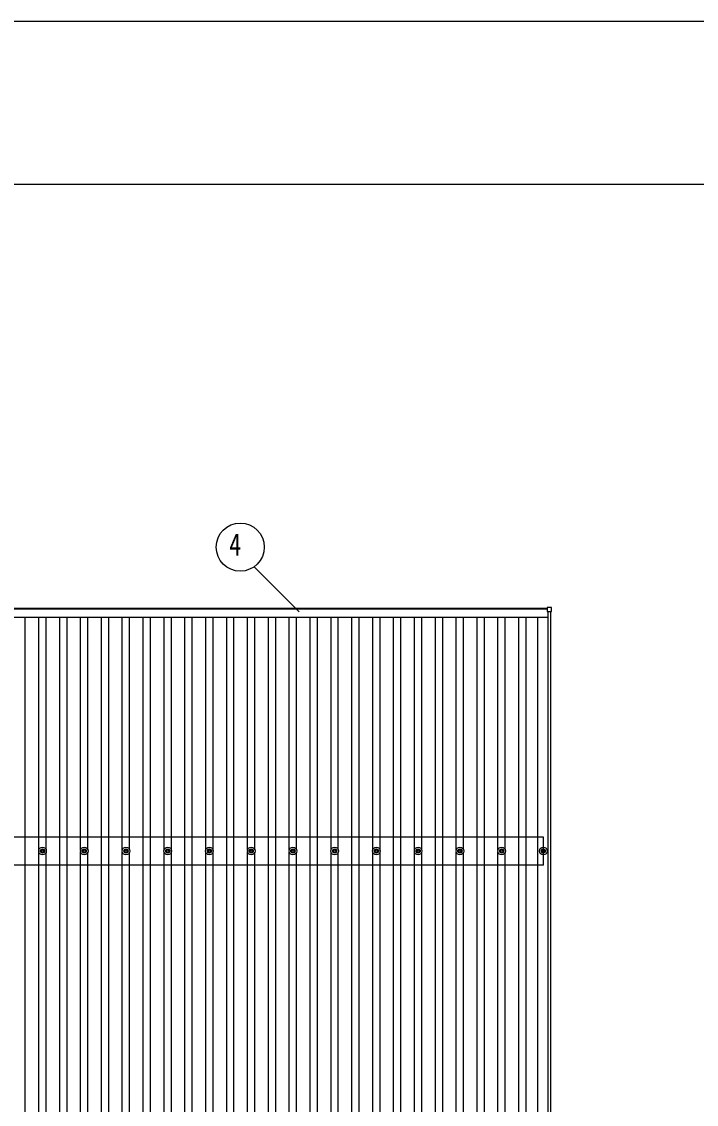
# Model space of a CAD drawing. Units: millimetres, scale not verified. Extents: x -16820 to 16820, y -11880 to 11880.
# Drawn here: x -10002 to -6769, y 6696 to 11880 of the extents above; entities that cross this region are included whole.
import ezdxf
from ezdxf.enums import TextEntityAlignment as Align

# ---------------------------------------------------------------- set-up
doc = ezdxf.new("R2010")
doc.units = ezdxf.units.MM
doc.header["$LTSCALE"] = 50
for name, color, linetype in [('0-4_YKK_13', 4, 'Continuous'), ('0-5_YKK_A1', 4, 'Continuous'), ('0-6_YKK_D', 6, 'Continuous'), ('0-7_YKK_ZWAK', 7, 'Continuous')]:
    doc.layers.add(name, color=color, linetype=linetype)
doc.styles.add('ＭＳ ゴシック', font='')
doc.styles.get('ＭＳ ゴシック').set_extended_font_data('MS Gothic')

msp = doc.modelspace()

# ---------------------------------------------------------------- linework, layer by layer
at = {"layer": '0-4_YKK_13'}
for p, q in [((-7483.62, 9074.2), (-7483.62, 9056.2)), ((-7464.62, 9075.2), (-7482.62, 9075.2)), ((-7463.62, 9056.2), (-7463.62, 9074.2)), ((-7482.62, 9055.2), (-7464.62, 9055.2)), ((-9911.92, 7910.47), (-9907.5, 7910.47)), ((-9911.92, 7906.97), (-9907.5, 7906.97)), ((-9903.67, 7918.72), (-9903.67, 7914.3)), ((-9903.67, 7903.14), (-9903.67, 7898.72)), ((-9900.17, 7918.72), (-9900.17, 7914.3)), ((-9900.17, 7903.14), (-9900.17, 7898.72)), ((-9896.34, 7910.47), (-9891.92, 7910.47)), ((-9896.34, 7906.97), (-9891.92, 7906.97)), ((-9711.92, 7910.47), (-9707.5, 7910.47)), ((-9711.92, 7906.97), (-9707.5, 7906.97)), ((-9703.67, 7918.72), (-9703.67, 7914.3)), ((-9703.67, 7903.14), (-9703.67, 7898.72)), ((-9700.17, 7918.72), (-9700.17, 7914.3)), ((-9700.17, 7903.14), (-9700.17, 7898.72)), ((-9696.34, 7910.47), (-9691.92, 7910.47)), ((-9696.34, 7906.97), (-9691.92, 7906.97)), ((-9511.92, 7910.47), (-9507.5, 7910.47)), ((-9511.92, 7906.97), (-9507.5, 7906.97)), ((-9503.67, 7918.72), (-9503.67, 7914.3)), ((-9503.67, 7903.14), (-9503.67, 7898.72)), ((-9500.17, 7918.72), (-9500.17, 7914.3)), ((-9500.17, 7903.14), (-9500.17, 7898.72)), ((-9496.34, 7910.47), (-9491.92, 7910.47)), ((-9496.34, 7906.97), (-9491.92, 7906.97)), ((-9311.92, 7910.47), (-9307.5, 7910.47)), ((-9311.92, 7906.97), (-9307.5, 7906.97)), ((-9303.67, 7918.72), (-9303.67, 7914.3)), ((-9303.67, 7903.14), (-9303.67, 7898.72)), ((-9300.17, 7918.72), (-9300.17, 7914.3)), ((-9300.17, 7903.14), (-9300.17, 7898.72)), ((-9296.34, 7910.47), (-9291.92, 7910.47)), ((-9296.34, 7906.97), (-9291.92, 7906.97)), ((-9111.92, 7910.47), (-9107.5, 7910.47)), ((-9111.92, 7906.97), (-9107.5, 7906.97)), ((-9103.67, 7918.72), (-9103.67, 7914.3)), ((-9103.67, 7903.14), (-9103.67, 7898.72)), ((-9100.17, 7918.72), (-9100.17, 7914.3)), ((-9100.17, 7903.14), (-9100.17, 7898.72)), ((-9096.34, 7910.47), (-9091.92, 7910.47)), ((-9096.34, 7906.97), (-9091.92, 7906.97)), ((-8911.92, 7910.47), (-8907.5, 7910.47)), ((-8911.92, 7906.97), (-8907.5, 7906.97)), ((-8903.67, 7918.72), (-8903.67, 7914.3)), ((-8903.67, 7903.14), (-8903.67, 7898.72)), ((-8900.17, 7918.72), (-8900.17, 7914.3)), ((-8900.17, 7903.14), (-8900.17, 7898.72)), ((-8896.34, 7910.47), (-8891.92, 7910.47)), ((-8896.34, 7906.97), (-8891.92, 7906.97)), ((-8711.92, 7910.47), (-8707.5, 7910.47)), ((-8711.92, 7906.97), (-8707.5, 7906.97)), ((-8703.67, 7918.72), (-8703.67, 7914.3)), ((-8703.67, 7903.14), (-8703.67, 7898.72)), ((-8700.17, 7918.72), (-8700.17, 7914.3)), ((-8700.17, 7903.14), (-8700.17, 7898.72)), ((-8696.34, 7910.47), (-8691.92, 7910.47)), ((-8696.34, 7906.97), (-8691.92, 7906.97)), ((-8511.92, 7910.47), (-8507.5, 7910.47)), ((-8511.92, 7906.97), (-8507.5, 7906.97)), ((-8503.67, 7918.72), (-8503.67, 7914.3)), ((-8503.67, 7903.14), (-8503.67, 7898.72)), ((-8500.17, 7918.72), (-8500.17, 7914.3)), ((-8500.17, 7903.14), (-8500.17, 7898.72)), ((-8496.34, 7910.47), (-8491.92, 7910.47)), ((-8496.34, 7906.97), (-8491.92, 7906.97)), ((-8311.92, 7910.47), (-8307.5, 7910.47)), ((-8311.92, 7906.97), (-8307.5, 7906.97)), ((-8303.67, 7918.72), (-8303.67, 7914.3)), ((-8303.67, 7903.14), (-8303.67, 7898.72)), ((-8300.17, 7918.72), (-8300.17, 7914.3)), ((-8300.17, 7903.14), (-8300.17, 7898.72)), ((-8296.34, 7910.47), (-8291.92, 7910.47)), ((-8296.34, 7906.97), (-8291.92, 7906.97)), ((-8111.92, 7910.47), (-8107.5, 7910.47)), ((-8111.92, 7906.97), (-8107.5, 7906.97)), ((-8103.67, 7918.72), (-8103.67, 7914.3)), ((-8103.67, 7903.14), (-8103.67, 7898.72)), ((-8100.17, 7918.72), (-8100.17, 7914.3)), ((-8100.17, 7903.14), (-8100.17, 7898.72)), ((-8096.34, 7910.47), (-8091.92, 7910.47)), ((-8096.34, 7906.97), (-8091.92, 7906.97)), ((-7911.92, 7910.47), (-7907.5, 7910.47)), ((-7911.92, 7906.97), (-7907.5, 7906.97)), ((-7903.67, 7918.72), (-7903.67, 7914.3)), ((-7903.67, 7903.14), (-7903.67, 7898.72)), ((-7900.17, 7918.72), (-7900.17, 7914.3)), ((-7900.17, 7903.14), (-7900.17, 7898.72)), ((-7896.34, 7910.47), (-7891.92, 7910.47)), ((-7896.34, 7906.97), (-7891.92, 7906.97)), ((-7711.92, 7910.47), (-7707.5, 7910.47)), ((-7711.92, 7906.97), (-7707.5, 7906.97)), ((-7703.67, 7918.72), (-7703.67, 7914.3)), ((-7703.67, 7903.14), (-7703.67, 7898.72)), ((-7700.17, 7918.72), (-7700.17, 7914.3)), ((-7700.17, 7903.14), (-7700.17, 7898.72)), ((-7696.34, 7910.47), (-7691.92, 7910.47)), ((-7696.34, 7906.97), (-7691.92, 7906.97)), ((-7511.92, 7910.47), (-7507.5, 7910.47)), ((-7511.92, 7906.97), (-7507.5, 7906.97)), ((-7503.67, 7918.72), (-7503.67, 7914.3)), ((-7503.67, 7903.14), (-7503.67, 7898.72)), ((-7500.17, 7918.72), (-7500.17, 7914.3)), ((-7500.17, 7903.14), (-7500.17, 7898.72)), ((-7496.34, 7910.47), (-7491.92, 7910.47)), ((-7496.34, 7906.97), (-7491.92, 7906.97))]:
    msp.add_line(p, q, dxfattribs=at)
for centre, radius in [((-9901.92, 7908.72), 18.25), ((-9901.92, 7908.72), 10.15), ((-9901.92, 7908.72), 5.85), ((-9901.92, 7908.72), 5.25), ((-9701.92, 7908.72), 18.25), ((-9701.92, 7908.72), 10.15), ((-9701.92, 7908.72), 5.85), ((-9701.92, 7908.72), 5.25), ((-9501.92, 7908.72), 18.25), ((-9501.92, 7908.72), 10.15), ((-9501.92, 7908.72), 5.85), ((-9501.92, 7908.72), 5.25), ((-9301.92, 7908.72), 18.25), ((-9301.92, 7908.72), 10.15), ((-9301.92, 7908.72), 5.85), ((-9301.92, 7908.72), 5.25), ((-9101.92, 7908.72), 18.25), ((-9101.92, 7908.72), 10.15), ((-9101.92, 7908.72), 5.85), ((-9101.92, 7908.72), 5.25), ((-8901.92, 7908.72), 18.25), ((-8901.92, 7908.72), 10.15), ((-8901.92, 7908.72), 5.85), ((-8901.92, 7908.72), 5.25), ((-8701.92, 7908.72), 18.25), ((-8701.92, 7908.72), 10.15), ((-8701.92, 7908.72), 5.85), ((-8701.92, 7908.72), 5.25), ((-8501.92, 7908.72), 18.25), ((-8501.92, 7908.72), 10.15), ((-8501.92, 7908.72), 5.85), ((-8501.92, 7908.72), 5.25), ((-8301.92, 7908.72), 18.25), ((-8301.92, 7908.72), 10.15), ((-8301.92, 7908.72), 5.85), ((-8301.92, 7908.72), 5.25), ((-8101.92, 7908.72), 18.25), ((-8101.92, 7908.72), 10.15), ((-8101.92, 7908.72), 5.85), ((-8101.92, 7908.72), 5.25), ((-7901.92, 7908.72), 18.25), ((-7901.92, 7908.72), 10.15), ((-7901.92, 7908.72), 5.85), ((-7901.92, 7908.72), 5.25), ((-7701.92, 7908.72), 18.25), ((-7701.92, 7908.72), 10.15), ((-7701.92, 7908.72), 5.85), ((-7701.92, 7908.72), 5.25), ((-7501.92, 7908.72), 18.25), ((-7501.92, 7908.72), 10.15), ((-7501.92, 7908.72), 5.85), ((-7501.92, 7908.72), 5.25)]:
    msp.add_circle(centre, radius, dxfattribs=at)
for centre, start, end in [((-7482.62, 9074.2), 90, 180), ((-7464.62, 9074.2), 0, 90), ((-7482.62, 9056.2), 180, 270), ((-7464.62, 9056.2), 270, 0)]:
    msp.add_arc(centre, 1, start, end, dxfattribs=at)
at = {"layer": '0-5_YKK_A1'}
for p, q in [((-12924.92, 9029.11), (-7478.92, 9029.11)), ((-12920.22, 9071.9), (-7483.62, 9071.9)), ((-7483.62, 9067.11), (-12920.22, 9067.11)), ((-9984.42, 3688.1), (-9984.42, 9029.11)), ((-9919.42, 7913.9), (-9919.42, 9029.11)), ((-9884.42, 7913.9), (-9884.42, 9029.11)), ((-9819.42, 3688.1), (-9819.42, 9029.11)), ((-9784.42, 3688.1), (-9784.42, 9029.11)), ((-9719.42, 7913.9), (-9719.42, 9029.11)), ((-9684.42, 7913.9), (-9684.42, 9029.11)), ((-9619.42, 3688.1), (-9619.42, 9029.11)), ((-9584.42, 3688.1), (-9584.42, 9029.11)), ((-9519.42, 7913.9), (-9519.42, 9029.11)), ((-9484.42, 7913.9), (-9484.42, 9029.11)), ((-9419.42, 3688.1), (-9419.42, 9029.11)), ((-9384.42, 3688.1), (-9384.42, 9029.11)), ((-9319.42, 7913.9), (-9319.42, 9029.11)), ((-9284.42, 7913.9), (-9284.42, 9029.11)), ((-9219.42, 3688.1), (-9219.42, 9029.11)), ((-9184.42, 3688.1), (-9184.42, 9029.11)), ((-9119.42, 7913.9), (-9119.42, 9029.11)), ((-9084.42, 7913.9), (-9084.42, 9029.11)), ((-9019.42, 3688.1), (-9019.42, 9029.11)), ((-8984.42, 3688.1), (-8984.42, 9029.11)), ((-8919.42, 7913.9), (-8919.42, 9029.11)), ((-8884.42, 7913.9), (-8884.42, 9029.11)), ((-8819.42, 3688.1), (-8819.42, 9029.11)), ((-8784.42, 3688.1), (-8784.42, 9029.11)), ((-8719.42, 7913.9), (-8719.42, 9029.11)), ((-8684.42, 7913.9), (-8684.42, 9029.11)), ((-8619.42, 3688.1), (-8619.42, 9029.11)), ((-8584.42, 3688.1), (-8584.42, 9029.11)), ((-8519.42, 7913.9), (-8519.42, 9029.11)), ((-8484.42, 7913.9), (-8484.42, 9029.11)), ((-8419.42, 3688.1), (-8419.42, 9029.11)), ((-8384.42, 3688.1), (-8384.42, 9029.11)), ((-8319.42, 7913.9), (-8319.42, 9029.11)), ((-8284.42, 7913.9), (-8284.42, 9029.11)), ((-8219.42, 3688.1), (-8219.42, 9029.11)), ((-8184.42, 3688.1), (-8184.42, 9029.11)), ((-8119.42, 7913.9), (-8119.42, 9029.11)), ((-8084.42, 7913.9), (-8084.42, 9029.11)), ((-8019.42, 3688.1), (-8019.42, 9029.11)), ((-7984.42, 3688.1), (-7984.42, 9029.11)), ((-7919.42, 7913.9), (-7919.42, 9029.11)), ((-7884.42, 7913.9), (-7884.42, 9029.11)), ((-7819.42, 3688.1), (-7819.42, 9029.11)), ((-7784.42, 3688.1), (-7784.42, 9029.11)), ((-7719.42, 7913.9), (-7719.42, 9029.11)), ((-7684.42, 7913.9), (-7684.42, 9029.11)), ((-7619.42, 3688.1), (-7619.42, 9029.11)), ((-7584.42, 3688.1), (-7584.42, 9029.11)), ((-7528.42, 3688.1), (-7528.42, 9029.11)), ((-7478.92, 3656.78), (-7478.92, 9055.2)), ((-7466.92, 3656.78), (-7466.92, 9055.2)), ((-7501.92, 7975.72), (-12901.92, 7975.72)), ((-7501.92, 7841.72), (-7501.92, 7975.72)), ((-9919.42, 4813.9), (-9919.42, 7903.54)), ((-9884.42, 4813.9), (-9884.42, 7903.54)), ((-9719.42, 4813.9), (-9719.42, 7903.54)), ((-9684.42, 4813.9), (-9684.42, 7903.54)), ((-9519.42, 4813.9), (-9519.42, 7903.54)), ((-9484.42, 4813.9), (-9484.42, 7903.54)), ((-9319.42, 4813.9), (-9319.42, 7903.54)), ((-9284.42, 4813.9), (-9284.42, 7903.54)), ((-9119.42, 4813.9), (-9119.42, 7903.54)), ((-9084.42, 4813.9), (-9084.42, 7903.54)), ((-8919.42, 4813.9), (-8919.42, 7903.54)), ((-8884.42, 4813.9), (-8884.42, 7903.54)), ((-8719.42, 4813.9), (-8719.42, 7903.54)), ((-8684.42, 4813.9), (-8684.42, 7903.54)), ((-8519.42, 4813.9), (-8519.42, 7903.54)), ((-8484.42, 4813.9), (-8484.42, 7903.54)), ((-8319.42, 4813.9), (-8319.42, 7903.54)), ((-8284.42, 4813.9), (-8284.42, 7903.54)), ((-8119.42, 4813.9), (-8119.42, 7903.54)), ((-8084.42, 4813.9), (-8084.42, 7903.54)), ((-7919.42, 4813.9), (-7919.42, 7903.54)), ((-7884.42, 4813.9), (-7884.42, 7903.54)), ((-7719.42, 4813.9), (-7719.42, 7903.54)), ((-7684.42, 4813.9), (-7684.42, 7903.54)), ((-7501.92, 7841.72), (-12901.92, 7841.72))]:
    msp.add_line(p, q, dxfattribs=at)
at = {"layer": '0-6_YKK_D'}
msp.add_line((-8672.47, 9054.21), (-8888.06, 9269.8), dxfattribs=at)
msp.add_circle((-8954.48, 9363.92), 115.2, dxfattribs=at)
at = {"layer": '0-7_YKK_ZWAK'}
msp.add_line((15580.08, 11100), (-15619.92, 11100), dxfattribs=at)
msp.add_lwpolyline([(-16820, -11880), (16820, -11880), (16820, 11880), (-16820, 11880)], close=True, dxfattribs=at)

# ---------------------------------------------------------------- texts
at = {"layer": '0-6_YKK_D', "style": 'ＭＳ ゴシック', "width": 0.8}
msp.add_text('4', height=105.6, dxfattribs=at).set_placement((-9007.48, 9291.92), align=Align.BOTTOM_LEFT)

doc.saveas('drawing.dxf')
